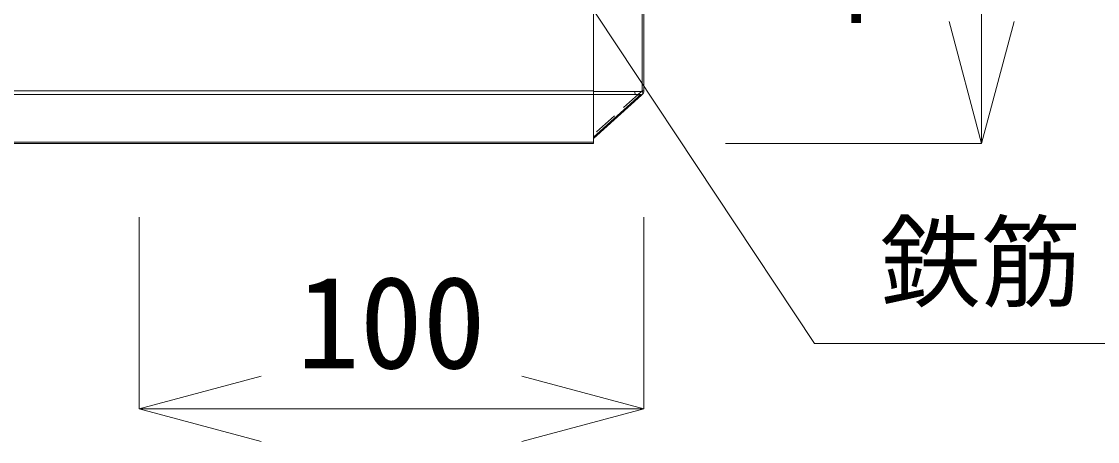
# Model space of a CAD drawing. Units: millimetres, scale not verified. Extents: x -757 to 891, y -713 to 439.
# Drawn here: x 57.3 to 270.5, y -143.2 to -60 of the extents above; entities that cross this region are included whole.
import ezdxf
from ezdxf.enums import TextEntityAlignment as Align

# ---------------------------------------------------------------- set-up
doc = ezdxf.new("R2010")
doc.units = ezdxf.units.MM
doc.header["$LTSCALE"] = 4
doc.linetypes.add('DASHED1', pattern=[1.8, 1.2, -0.6])
doc.layers.add('0-0', color=7, linetype='DASHED1', lineweight=9)
doc.styles.add('ＭＳ ゴシック', font='')
doc.styles.get('ＭＳ ゴシック').set_extended_font_data('MS Gothic')

msp = doc.modelspace()

# ---------------------------------------------------------------- linework, layer by layer
at = {"layer": '0-0', "linetype": 'Continuous'}
for p, q in [((170.631, -73.757), (170.631, 19.579)), ((180.3, -73.725), (180.3, 12.809)), ((180.631, 12.809), (180.631, -73.725)), ((247.578, -84.171), (247.578, -14.171)), ((247.578, -84.171), (241.107, -60.023)), ((247.578, -84.171), (254.048, -60.023)), ((-519.003, -73.757), (170.631, -73.757)), ((170.631, -74.464), (-518.218, -74.464)), ((170.631, -73.757), (170.631, -74.464)), ((170.631, -73.84), (180.173, -73.84)), ((170.631, -82.905), (180.041, -74.436)), ((180.041, -74.436), (170.631, -74.436)), ((170.631, -83.878), (170.631, -74.464)), ((180.173, -74.583), (170.631, -83.171)), ((180.173, -74.583), (180.041, -74.436)), ((180.3, -73.725), (180.173, -73.84)), ((180.173, -74.583), (180.3, -74.469)), ((180.631, -73.725), (180.3, -73.725)), ((-509.369, -83.878), (170.631, -83.878)), ((170.631, -84.171), (-509.369, -84.171)), ((170.631, -84.171), (170.631, -83.878)), ((247.578, -84.171), (196.84, -84.171)), ((80.631, -136.73), (80.631, -98.763)), ((180.631, -136.73), (180.631, -98.763)), ((214.462, -123.779), (475.414, -123.779)), ((80.631, -136.73), (104.779, -130.26)), ((180.631, -136.73), (156.483, -130.26)), ((80.631, -136.73), (104.779, -143.201)), ((80.631, -136.73), (180.631, -136.73)), ((180.631, -136.73), (156.483, -143.201))]:
    msp.add_line(p, q, dxfattribs=at)
at = {"layer": '0-0'}
msp.add_line((180.173, -73.84), (170.631, -82.428), dxfattribs=at)
at = {"layer": '0-0', "linetype": 'Continuous'}
msp.add_lwpolyline([(214.462, -123.779), (155.631, -34.971), (170.615, -48.217)], dxfattribs=at)
msp.add_arc((179.631, -73.725), 1, 311.98721, 0, dxfattribs=at)
for centre, major_axis, ratio, start_param, end_param in [((179.504, -73.84), (0, 1), 0.668965, 1.5707963, 2.2099919), ((179.504, -73.84), (-0.669, 0.743), 0.556022, 2.0347796, 3.1415927), ((179.631, -73.725), (0.669, -0.743), 0.556022, 0, 1.106813)]:
    msp.add_ellipse(centre, major_axis=major_axis, ratio=ratio, start_param=start_param, end_param=end_param, dxfattribs=at)

# ---------------------------------------------------------------- texts
at = {"layer": '0-0', "style": 'ＭＳ ゴシック'}
msp.add_text('70', height=18.33, rotation=90, dxfattribs=at).set_placement((245.078, -61.671), align=Align.BOTTOM_LEFT)
for s, height, p in [('鉄筋\u30003.2φ\u3000メッシュ筋', 14.66, (227.418, -119.376)), ('100', 18.33, (111.881, -134.23))]:
    msp.add_text(s, height=height, dxfattribs=at).set_placement(p, align=Align.BOTTOM_LEFT)

doc.saveas('drawing.dxf')
